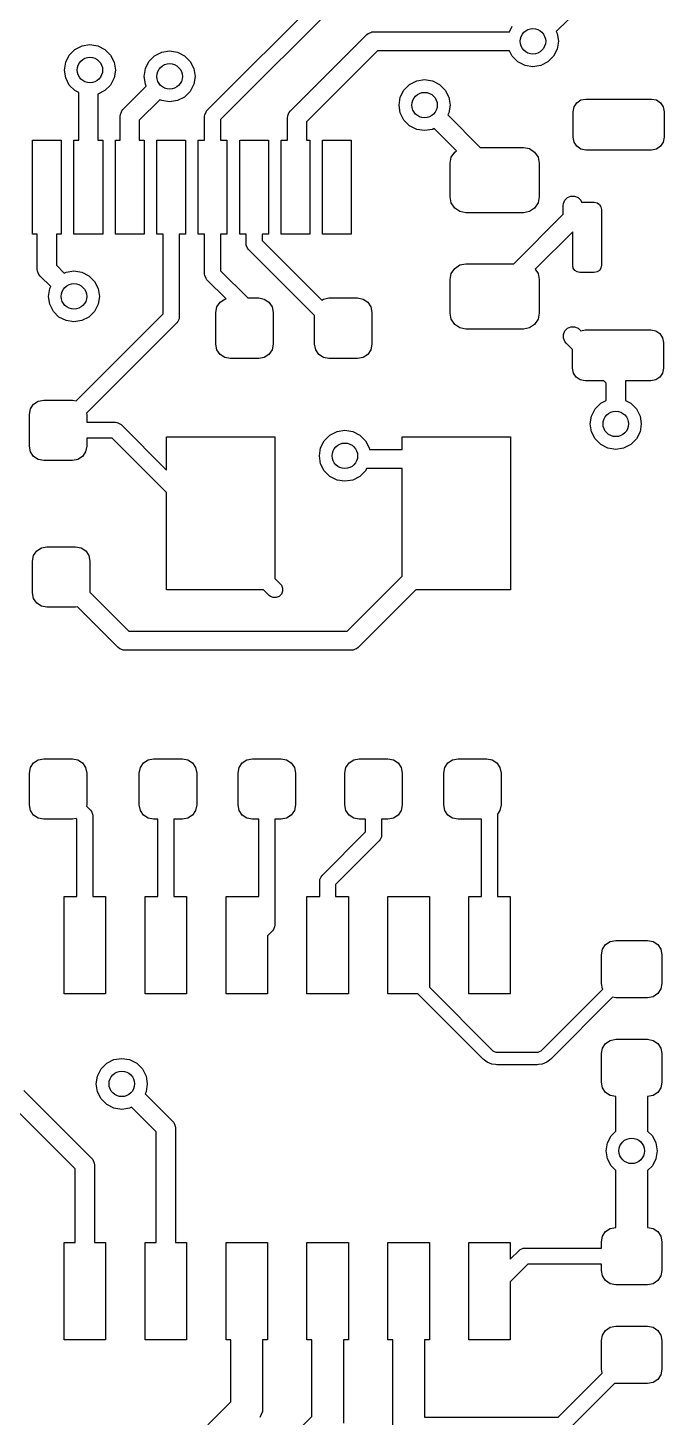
# Model space of a CAD drawing. Extents: x 4.9 to 6.2, y -5.56 to -1.26.
# Drawn here: x 5.733 to 6.126, y -4.688 to -3.83 of the extents above; entities that cross this region are included whole.
import ezdxf

# ---------------------------------------------------------------- set-up
doc = ezdxf.new("R2010")
doc.units = 0
doc.header["$MEASUREMENT"] = 0
doc.layers.add('BLACK', color=7, linetype='CONTINUOUS')

msp = doc.modelspace()

# ---------------------------------------------------------------- linework, layer by layer
at = {"layer": 'BLACK', "linetype": 'CONTINUOUS'}
for p, q in [((5.84396, -3.88136), (5.92619, -3.79913)), ((5.93458, -3.80466), (5.85236, -3.88688)), ((6.06695, -3.82526), (6.05966, -3.83255)), ((5.89543, -3.88165), (5.94267, -3.83441)), ((5.94267, -3.83441), (5.94357, -3.83367)), ((5.94357, -3.83367), (5.94507, -3.83305)), ((5.94507, -3.83305), (5.9457, -3.83279)), ((5.9457, -3.83279), (5.94685, -3.83268)), ((5.94685, -3.83268), (6.03083, -3.83268)), ((6.03083, -3.83268), (6.03254, -3.82933)), ((6.05966, -3.83255), (6.06025, -3.83372)), ((6.06025, -3.83372), (6.06102, -3.83858)), ((5.7624, -3.84356), (5.76679, -3.84132)), ((5.76679, -3.84132), (5.77165, -3.84055)), ((5.77165, -3.84055), (5.77652, -3.84132)), ((5.77652, -3.84132), (5.78091, -3.84356)), ((6.06102, -3.83858), (6.06025, -3.84345)), ((5.75591, -3.8563), (5.75668, -3.85143)), ((5.75668, -3.85143), (5.75891, -3.84704)), ((5.75891, -3.84704), (5.7624, -3.84356)), ((5.78091, -3.84356), (5.78439, -3.84704)), ((5.78439, -3.84704), (5.78663, -3.85143)), ((5.78663, -3.85143), (5.7874, -3.8563)), ((5.80589, -3.85537), (5.80813, -3.85098)), ((5.80813, -3.85098), (5.81161, -3.8475)), ((5.81161, -3.8475), (5.816, -3.84526)), ((5.816, -3.84526), (5.82087, -3.84449)), ((5.82087, -3.84449), (5.82573, -3.84526)), ((5.82573, -3.84526), (5.83012, -3.8475)), ((5.83012, -3.8475), (5.83361, -3.85098)), ((5.83361, -3.85098), (5.83584, -3.85537)), ((5.9493, -3.84449), (5.90551, -3.88827)), ((6.03083, -3.84449), (5.9493, -3.84449)), ((6.03254, -3.84784), (6.03083, -3.84449)), ((6.03602, -3.85132), (6.03254, -3.84784)), ((6.04041, -3.85356), (6.03602, -3.85132)), ((6.05453, -3.85132), (6.05014, -3.85356)), ((6.05802, -3.84784), (6.05453, -3.85132)), ((6.06025, -3.84345), (6.05802, -3.84784)), ((5.75668, -3.86117), (5.75591, -3.8563)), ((5.7874, -3.8563), (5.78663, -3.86117)), ((5.80512, -3.86024), (5.80589, -3.85537)), ((5.80589, -3.8651), (5.80512, -3.86024)), ((5.83584, -3.85537), (5.83661, -3.86024)), ((5.83661, -3.86024), (5.83584, -3.8651)), ((6.04528, -3.85433), (6.04041, -3.85356)), ((6.05014, -3.85356), (6.04528, -3.85433)), ((5.75891, -3.86556), (5.75668, -3.86117)), ((5.7624, -3.86904), (5.75891, -3.86556)), ((5.78439, -3.86556), (5.78091, -3.86904)), ((5.78663, -3.86117), (5.78439, -3.86556)), ((5.79208, -3.88067), (5.80648, -3.86627)), ((5.80648, -3.86627), (5.80589, -3.8651)), ((5.83584, -3.8651), (5.83361, -3.86949)), ((5.96337, -3.87309), (5.96561, -3.8687)), ((5.96561, -3.8687), (5.96909, -3.86521)), ((5.96909, -3.86521), (5.97348, -3.86298)), ((5.97348, -3.86298), (5.97835, -3.8622)), ((5.97835, -3.8622), (5.98321, -3.86298)), ((5.98321, -3.86298), (5.9876, -3.86521)), ((5.9876, -3.86521), (5.99109, -3.8687)), ((5.99109, -3.8687), (5.99332, -3.87309)), ((5.76476, -3.87025), (5.7624, -3.86904)), ((5.76476, -3.89963), (5.76476, -3.87025)), ((5.78091, -3.86904), (5.77657, -3.87125)), ((5.77657, -3.87125), (5.77657, -3.89963)), ((5.81483, -3.87462), (5.80217, -3.88729)), ((5.816, -3.87521), (5.81483, -3.87462)), ((5.82087, -3.87598), (5.816, -3.87521)), ((5.82573, -3.87521), (5.82087, -3.87598)), ((5.83012, -3.87298), (5.82573, -3.87521)), ((5.83361, -3.86949), (5.83012, -3.87298)), ((5.9626, -3.87795), (5.96337, -3.87309)), ((5.99332, -3.87309), (5.99409, -3.87795)), ((6.07068, -3.87907), (6.07238, -3.87652)), ((6.07238, -3.87652), (6.07494, -3.87481)), ((6.07494, -3.87481), (6.07795, -3.87421)), ((6.07795, -3.87421), (6.1185, -3.87421)), ((6.1185, -3.87421), (6.12152, -3.87481)), ((6.12152, -3.87481), (6.12407, -3.87652)), ((6.12407, -3.87652), (6.12578, -3.87907)), ((5.79035, -3.88484), (5.79047, -3.88369)), ((5.79035, -3.89963), (5.79035, -3.88484)), ((5.79047, -3.88369), (5.79113, -3.88209)), ((5.79113, -3.88209), (5.79135, -3.88156)), ((5.79135, -3.88156), (5.79208, -3.88067)), ((5.84252, -3.88484), (5.84261, -3.88388)), ((5.84252, -3.89963), (5.84252, -3.88484)), ((5.84261, -3.88388), (5.84335, -3.88211)), ((5.84335, -3.88211), (5.84396, -3.88136)), ((5.84335, -3.88211), (5.84335, -3.88211)), ((5.8937, -3.88583), (5.89381, -3.88467)), ((5.8937, -3.89963), (5.8937, -3.88583)), ((5.89381, -3.88467), (5.89458, -3.88282)), ((5.89458, -3.88282), (5.8947, -3.88255)), ((5.8947, -3.88255), (5.89543, -3.88165)), ((5.96337, -3.88282), (5.9626, -3.87795)), ((5.96561, -3.88721), (5.96337, -3.88282)), ((5.99332, -3.88282), (5.99273, -3.88398)), ((5.99273, -3.88398), (6.01278, -3.90404)), ((5.99409, -3.87795), (5.99332, -3.88282)), ((6.07008, -3.88209), (6.07068, -3.87907)), ((6.07008, -3.89783), (6.07008, -3.88209)), ((6.12578, -3.87907), (6.12638, -3.88209)), ((6.12638, -3.88209), (6.12638, -3.89783)), ((5.80217, -3.88729), (5.80217, -3.89963)), ((5.85236, -3.88688), (5.85236, -3.89963)), ((5.90551, -3.88827), (5.90551, -3.89963)), ((5.96909, -3.89069), (5.96561, -3.88721)), ((5.97348, -3.89293), (5.96909, -3.89069)), ((5.97835, -3.8937), (5.97348, -3.89293)), ((5.98321, -3.89293), (5.97835, -3.8937)), ((5.98438, -3.89234), (5.98321, -3.89293)), ((5.99817, -3.90612), (5.98438, -3.89234)), ((5.73622, -3.9577), (5.73622, -3.89963)), ((5.73622, -3.89963), (5.75394, -3.89963)), ((5.75394, -3.89963), (5.75394, -3.9577)), ((5.76181, -3.9577), (5.76181, -3.89963)), ((5.76181, -3.89963), (5.76476, -3.89963)), ((5.77657, -3.89963), (5.77953, -3.89963)), ((5.77953, -3.89963), (5.77953, -3.9577)), ((5.7874, -3.9577), (5.7874, -3.89963)), ((5.7874, -3.89963), (5.79035, -3.89963)), ((5.80217, -3.89963), (5.80512, -3.89963)), ((5.80512, -3.89963), (5.80512, -3.9577)), ((5.81299, -3.9577), (5.81299, -3.89963)), ((5.81299, -3.89963), (5.83071, -3.89963)), ((5.83071, -3.89963), (5.83071, -3.9577)), ((5.83858, -3.9577), (5.83858, -3.89963)), ((5.83858, -3.89963), (5.84252, -3.89963)), ((5.85236, -3.89963), (5.8563, -3.89963)), ((5.8563, -3.89963), (5.8563, -3.9577)), ((5.86417, -3.9577), (5.86417, -3.89963)), ((5.86417, -3.89963), (5.88189, -3.89963)), ((5.88189, -3.89963), (5.88189, -3.9577)), ((5.88976, -3.9577), (5.88976, -3.89963)), ((5.88976, -3.89963), (5.8937, -3.89963)), ((5.90551, -3.89963), (5.90748, -3.89963)), ((5.90748, -3.89963), (5.90748, -3.9577)), ((5.91535, -3.9577), (5.91535, -3.89963)), ((5.91535, -3.89963), (5.93307, -3.89963)), ((5.93307, -3.89963), (5.93307, -3.9577)), ((6.07068, -3.90085), (6.07008, -3.89783)), ((6.07238, -3.9034), (6.07068, -3.90085)), ((6.12578, -3.90085), (6.12407, -3.9034)), ((6.12638, -3.89783), (6.12578, -3.90085)), ((5.99409, -3.91388), (5.99484, -3.91011)), ((5.99484, -3.91011), (5.99698, -3.90692)), ((5.99698, -3.90692), (5.99817, -3.90612)), ((6.01278, -3.90404), (6.03937, -3.90404)), ((6.03937, -3.90404), (6.04314, -3.90478)), ((6.04314, -3.90478), (6.04633, -3.90692)), ((6.04633, -3.90692), (6.04846, -3.91011)), ((6.04846, -3.91011), (6.04921, -3.91388)), ((6.07494, -3.90511), (6.07238, -3.9034)), ((6.07795, -3.90571), (6.07494, -3.90511)), ((6.1185, -3.90571), (6.07795, -3.90571)), ((6.12152, -3.90511), (6.1185, -3.90571)), ((6.12407, -3.9034), (6.12152, -3.90511)), ((5.99409, -3.93455), (5.99409, -3.91388)), ((6.04921, -3.91388), (6.04921, -3.93455)), ((5.99484, -3.93831), (5.99409, -3.93455)), ((6.04921, -3.93455), (6.04846, -3.93831)), ((6.06409, -3.93881), (6.06497, -3.93668)), ((6.06497, -3.93668), (6.0666, -3.93505)), ((6.0666, -3.93505), (6.06873, -3.93417)), ((6.06873, -3.93417), (6.07103, -3.93417)), ((6.07103, -3.93417), (6.07316, -3.93505)), ((6.07316, -3.93505), (6.07479, -3.93668)), ((6.07479, -3.93668), (6.07534, -3.93799)), ((5.99698, -3.94151), (5.99484, -3.93831)), ((6.00017, -3.94364), (5.99698, -3.94151)), ((6.00394, -3.94439), (6.00017, -3.94364)), ((6.03937, -3.94439), (6.00394, -3.94439)), ((6.03348, -3.97589), (6.06398, -3.94539)), ((6.04314, -3.94364), (6.03937, -3.94439)), ((6.04633, -3.94151), (6.04314, -3.94364)), ((6.04846, -3.93831), (6.04633, -3.94151)), ((6.06398, -3.93996), (6.06409, -3.93881)), ((6.06398, -3.94539), (6.06398, -3.93996)), ((6.07534, -3.93799), (6.08317, -3.93799)), ((6.08317, -3.93799), (6.08486, -3.93833)), ((6.08486, -3.93833), (6.0863, -3.93929)), ((6.0863, -3.93929), (6.08726, -3.94073)), ((6.08726, -3.94073), (6.0876, -3.94242)), ((6.0876, -3.94242), (6.0876, -3.97687)), ((5.73917, -3.9577), (5.73622, -3.9577)), ((5.73917, -3.97933), (5.73917, -3.9577)), ((5.75394, -3.9577), (5.75098, -3.9577)), ((5.75098, -3.9577), (5.75098, -3.97688)), ((5.77953, -3.9577), (5.76181, -3.9577)), ((5.80512, -3.9577), (5.7874, -3.9577)), ((5.81693, -3.9577), (5.81299, -3.9577)), ((5.81693, -4.00682), (5.81693, -3.9577)), ((5.83071, -3.9577), (5.82677, -3.9577)), ((5.82677, -3.9577), (5.82677, -4.00886)), ((5.84252, -3.9577), (5.83858, -3.9577)), ((5.84252, -3.98228), (5.84252, -3.9577)), ((5.8563, -3.9577), (5.85236, -3.9577)), ((5.85236, -3.9577), (5.85236, -3.98025)), ((5.86811, -3.9577), (5.86417, -3.9577)), ((5.86811, -3.96358), (5.86811, -3.9577)), ((5.88189, -3.9577), (5.87795, -3.9577)), ((5.87795, -3.9577), (5.87795, -3.96154)), ((5.87795, -3.96154), (5.91484, -3.99843)), ((5.90748, -3.9577), (5.88976, -3.9577)), ((5.93307, -3.9577), (5.91535, -3.9577)), ((6.06988, -3.95619), (6.04672, -3.97935)), ((6.06988, -3.97687), (6.06988, -3.95619)), ((5.8682, -3.96454), (5.86811, -3.96358)), ((5.86894, -3.96632), (5.8682, -3.96454)), ((5.86955, -3.96706), (5.86894, -3.96632)), ((5.86894, -3.96632), (5.86894, -3.96632)), ((5.91043, -4.00794), (5.86955, -3.96706)), ((5.73929, -3.98048), (5.73917, -3.97933)), ((5.75098, -3.97688), (5.75578, -3.98168)), ((5.75694, -3.98109), (5.76181, -3.98031)), ((5.76181, -3.98031), (5.76668, -3.98109)), ((5.85236, -3.98025), (5.86916, -3.99705)), ((5.99484, -3.98196), (5.99698, -3.97877)), ((5.99698, -3.97877), (6.00017, -3.97664)), ((6.00017, -3.97664), (6.00394, -3.97589)), ((6.00394, -3.97589), (6.03348, -3.97589)), ((6.04672, -3.97935), (6.04846, -3.98196)), ((6.07022, -3.97857), (6.06988, -3.97687)), ((6.07118, -3.98), (6.07022, -3.97857)), ((6.07262, -3.98096), (6.07118, -3.98)), ((6.0863, -3.98), (6.08486, -3.98096)), ((6.08726, -3.97857), (6.0863, -3.98)), ((6.0876, -3.97687), (6.08726, -3.97857)), ((5.74017, -3.98261), (5.73929, -3.98048)), ((5.7409, -3.98351), (5.74017, -3.98261)), ((5.74743, -3.99003), (5.7409, -3.98351)), ((5.75578, -3.98168), (5.75694, -3.98109)), ((5.76668, -3.98109), (5.77107, -3.98332)), ((5.77107, -3.98332), (5.77455, -3.98681)), ((5.77455, -3.98681), (5.77679, -3.9912)), ((5.84261, -3.98324), (5.84252, -3.98228)), ((5.84335, -3.98502), (5.84261, -3.98324)), ((5.84396, -3.98576), (5.84335, -3.98502)), ((5.84335, -3.98502), (5.84335, -3.98502)), ((5.85575, -3.99755), (5.84396, -3.98576)), ((5.99409, -3.98573), (5.99484, -3.98196)), ((5.99409, -4.0064), (5.99409, -3.98573)), ((6.04846, -3.98196), (6.04921, -3.98573)), ((6.04921, -3.98573), (6.04921, -4.0064)), ((6.07431, -3.9813), (6.07262, -3.98096)), ((6.08317, -3.9813), (6.07431, -3.9813)), ((6.08486, -3.98096), (6.08317, -3.9813)), ((5.74606, -3.99606), (5.74683, -3.9912)), ((5.74683, -4.00093), (5.74606, -3.99606)), ((5.74683, -3.9912), (5.74743, -3.99003)), ((5.77679, -3.9912), (5.77756, -3.99606)), ((5.77756, -3.99606), (5.77679, -4.00093)), ((5.86916, -3.99705), (5.87598, -3.99705)), ((5.87598, -3.99705), (5.87937, -3.99772)), ((5.9159, -3.99772), (5.91929, -3.99705)), ((5.91929, -3.99705), (5.93701, -3.99705)), ((5.93701, -3.99705), (5.9404, -3.99772)), ((5.74907, -4.00532), (5.74683, -4.00093)), ((5.75255, -4.0088), (5.74907, -4.00532)), ((5.77455, -4.00532), (5.77107, -4.0088)), ((5.77679, -4.00093), (5.77455, -4.00532)), ((5.84941, -4.00591), (5.85008, -4.00252)), ((5.84941, -4.02559), (5.84941, -4.00591)), ((5.85008, -4.00252), (5.852, -3.99964)), ((5.852, -3.99964), (5.85488, -3.99772)), ((5.85488, -3.99772), (5.85575, -3.99755)), ((5.87937, -3.99772), (5.88225, -3.99964)), ((5.88225, -3.99964), (5.88417, -4.00252)), ((5.88417, -4.00252), (5.88484, -4.00591)), ((5.88484, -4.00591), (5.88484, -4.02559)), ((5.91484, -3.99843), (5.9159, -3.99772)), ((5.9404, -3.99772), (5.94327, -3.99964)), ((5.94327, -3.99964), (5.94519, -4.00252)), ((5.94519, -4.00252), (5.94587, -4.00591)), ((5.94587, -4.00591), (5.94587, -4.02559)), ((5.75694, -4.01104), (5.75255, -4.0088)), ((5.76181, -4.01181), (5.75694, -4.01104)), ((5.76668, -4.01104), (5.76181, -4.01181)), ((5.76323, -4.06052), (5.81693, -4.00682)), ((5.77107, -4.0088), (5.76668, -4.01104)), ((5.82533, -4.01234), (5.76953, -4.06813)), ((5.82594, -4.01159), (5.82533, -4.01234)), ((5.82668, -4.00982), (5.82594, -4.01159)), ((5.82594, -4.01159), (5.82594, -4.01159)), ((5.82677, -4.00886), (5.82668, -4.00982)), ((5.91043, -4.02559), (5.91043, -4.00794)), ((5.99484, -4.01016), (5.99409, -4.0064)), ((5.99698, -4.01336), (5.99484, -4.01016)), ((6.00017, -4.01549), (5.99698, -4.01336)), ((6.04633, -4.01336), (6.04314, -4.01549)), ((6.04846, -4.01016), (6.04633, -4.01336)), ((6.04921, -4.0064), (6.04846, -4.01016)), ((6.00394, -4.01624), (6.00017, -4.01549)), ((6.03937, -4.01624), (6.00394, -4.01624)), ((6.04314, -4.01549), (6.03937, -4.01624)), ((6.06409, -4.01952), (6.06497, -4.01739)), ((6.06409, -4.02182), (6.06409, -4.01952)), ((6.06497, -4.02395), (6.06409, -4.02182)), ((6.06497, -4.01739), (6.0666, -4.01576)), ((6.0666, -4.01576), (6.06873, -4.01488)), ((6.06873, -4.01488), (6.07103, -4.01488)), ((6.07103, -4.01488), (6.07316, -4.01576)), ((6.07316, -4.01576), (6.07406, -4.01649)), ((6.07406, -4.01649), (6.07484, -4.01727)), ((6.07484, -4.01727), (6.07756, -4.01673)), ((6.07756, -4.01673), (6.11811, -4.01673)), ((6.11811, -4.01673), (6.12112, -4.01733)), ((6.12112, -4.01733), (6.12368, -4.01904)), ((6.12368, -4.01904), (6.12538, -4.02159)), ((6.12538, -4.02159), (6.12598, -4.02461)), ((5.85008, -4.02898), (5.84941, -4.02559)), ((5.852, -4.03185), (5.85008, -4.02898)), ((5.88417, -4.02898), (5.88225, -4.03185)), ((5.88484, -4.02559), (5.88417, -4.02898)), ((5.91111, -4.02898), (5.91043, -4.02559)), ((5.91303, -4.03185), (5.91111, -4.02898)), ((5.94519, -4.02898), (5.94327, -4.03185)), ((5.94587, -4.02559), (5.94519, -4.02898)), ((6.06571, -4.02485), (6.06497, -4.02395)), ((6.06969, -4.02882), (6.06571, -4.02485)), ((6.06969, -4.04035), (6.06969, -4.02882)), ((6.12598, -4.02461), (6.12598, -4.04035)), ((5.85488, -4.03377), (5.852, -4.03185)), ((5.85827, -4.03445), (5.85488, -4.03377)), ((5.87598, -4.03445), (5.85827, -4.03445)), ((5.87937, -4.03377), (5.87598, -4.03445)), ((5.88225, -4.03185), (5.87937, -4.03377)), ((5.9159, -4.03377), (5.91303, -4.03185)), ((5.91929, -4.03445), (5.9159, -4.03377)), ((5.93701, -4.03445), (5.91929, -4.03445)), ((5.9404, -4.03377), (5.93701, -4.03445)), ((5.94327, -4.03185), (5.9404, -4.03377)), ((6.07028, -4.04337), (6.06969, -4.04035)), ((6.12598, -4.04035), (6.12538, -4.04337)), ((6.07199, -4.04592), (6.07028, -4.04337)), ((6.07455, -4.04763), (6.07199, -4.04592)), ((6.07756, -4.04823), (6.07455, -4.04763)), ((6.08909, -4.04823), (6.07756, -4.04823)), ((6.09055, -4.04969), (6.08909, -4.04823)), ((6.11811, -4.04823), (6.10236, -4.04823)), ((6.10236, -4.04823), (6.10236, -4.06036)), ((6.12112, -4.04763), (6.11811, -4.04823)), ((6.12368, -4.04592), (6.12112, -4.04763)), ((6.12538, -4.04337), (6.12368, -4.04592)), ((6.09055, -4.06036), (6.09055, -4.04969)), ((5.73425, -4.0689), (5.73493, -4.06551)), ((5.73493, -4.06551), (5.73685, -4.06263)), ((5.73685, -4.06263), (5.73972, -4.06071)), ((5.73972, -4.06071), (5.74311, -4.06004)), ((5.74311, -4.06004), (5.76083, -4.06004)), ((5.76083, -4.06004), (5.76323, -4.06052)), ((6.08148, -4.06994), (6.08372, -4.06555)), ((6.08372, -4.06555), (6.0872, -4.06206)), ((6.0872, -4.06206), (6.09055, -4.06036)), ((6.10236, -4.06036), (6.10571, -4.06206)), ((6.10571, -4.06206), (6.1092, -4.06555)), ((6.1092, -4.06555), (6.11143, -4.06994)), ((5.73425, -4.08858), (5.73425, -4.0689)), ((5.76953, -4.06813), (5.76969, -4.0689)), ((5.76969, -4.0689), (5.76969, -4.07382)), ((5.76969, -4.07382), (5.7874, -4.07382)), ((5.7874, -4.07382), (5.78836, -4.07391)), ((5.78836, -4.07391), (5.78836, -4.07391)), ((5.78836, -4.07391), (5.78888, -4.07413)), ((5.78888, -4.07413), (5.79014, -4.07465)), ((5.79014, -4.07465), (5.79014, -4.07465)), ((5.79014, -4.07465), (5.79088, -4.07526)), ((6.08071, -4.0748), (6.08148, -4.06994)), ((6.11143, -4.06994), (6.1122, -4.0748)), ((5.79088, -4.07526), (5.8189, -4.10328)), ((5.8189, -4.10328), (5.8189, -4.08268)), ((5.8189, -4.08268), (5.88583, -4.08268)), ((5.88583, -4.08268), (5.88583, -4.17021)), ((5.91639, -4.08523), (5.91988, -4.08175)), ((5.91988, -4.08175), (5.92427, -4.07951)), ((5.92427, -4.07951), (5.92913, -4.07874)), ((5.92913, -4.07874), (5.934, -4.07951)), ((5.934, -4.07951), (5.93839, -4.08175)), ((5.93839, -4.08175), (5.94187, -4.08523)), ((5.96457, -4.09055), (5.96457, -4.08268)), ((5.96457, -4.08268), (6.0315, -4.08268)), ((6.0315, -4.08268), (6.0315, -4.17717)), ((6.08148, -4.07967), (6.08071, -4.0748)), ((6.08372, -4.08406), (6.08148, -4.07967)), ((6.11143, -4.07967), (6.1092, -4.08406)), ((6.1122, -4.0748), (6.11143, -4.07967)), ((5.73493, -4.09197), (5.73425, -4.08858)), ((5.76969, -4.08858), (5.76901, -4.09197)), ((5.78536, -4.08366), (5.76969, -4.08366)), ((5.76969, -4.08366), (5.76969, -4.08858)), ((5.8189, -4.1172), (5.78536, -4.08366)), ((5.91339, -4.09449), (5.91416, -4.08962)), ((5.91416, -4.08962), (5.91639, -4.08523)), ((5.94187, -4.08523), (5.94411, -4.08962)), ((5.94411, -4.08962), (5.94426, -4.09055)), ((5.94426, -4.09055), (5.96457, -4.09055)), ((6.0872, -4.08754), (6.08372, -4.08406)), ((6.09159, -4.08978), (6.0872, -4.08754)), ((6.09646, -4.09055), (6.09159, -4.08978)), ((6.10132, -4.08978), (6.09646, -4.09055)), ((6.10571, -4.08754), (6.10132, -4.08978)), ((6.1092, -4.08406), (6.10571, -4.08754)), ((5.73685, -4.09485), (5.73493, -4.09197)), ((5.73972, -4.09677), (5.73685, -4.09485)), ((5.74311, -4.09744), (5.73972, -4.09677)), ((5.76083, -4.09744), (5.74311, -4.09744)), ((5.76422, -4.09677), (5.76083, -4.09744)), ((5.76709, -4.09485), (5.76422, -4.09677)), ((5.76901, -4.09197), (5.76709, -4.09485)), ((5.91416, -4.09935), (5.91339, -4.09449)), ((5.91639, -4.10374), (5.91416, -4.09935)), ((5.91988, -4.10723), (5.91639, -4.10374)), ((5.92427, -4.10947), (5.91988, -4.10723)), ((5.93839, -4.10723), (5.934, -4.10947)), ((5.94187, -4.10374), (5.93839, -4.10723)), ((5.94258, -4.10236), (5.94187, -4.10374)), ((5.96457, -4.10236), (5.94258, -4.10236)), ((5.96457, -4.16881), (5.96457, -4.10236)), ((5.8189, -4.17717), (5.8189, -4.1172)), ((5.92913, -4.11024), (5.92427, -4.10947)), ((5.934, -4.10947), (5.92913, -4.11024)), ((5.73881, -4.15319), (5.74169, -4.15126)), ((5.74169, -4.15126), (5.74508, -4.15059)), ((5.74508, -4.15059), (5.7628, -4.15059)), ((5.7628, -4.15059), (5.76619, -4.15126)), ((5.76619, -4.15126), (5.76906, -4.15319)), ((5.73622, -4.15945), (5.73689, -4.15606)), ((5.73622, -4.17913), (5.73622, -4.15945)), ((5.73689, -4.15606), (5.73881, -4.15319)), ((5.76906, -4.15319), (5.77098, -4.15606)), ((5.77098, -4.15606), (5.77165, -4.15945)), ((5.77165, -4.15945), (5.77165, -4.17866)), ((5.96039, -4.17299), (5.96457, -4.16881)), ((5.87887, -4.17717), (5.8189, -4.17717)), ((5.88235, -4.18065), (5.87887, -4.17717)), ((5.88583, -4.17021), (5.88931, -4.17369)), ((5.88931, -4.17369), (5.88992, -4.17443)), ((5.88992, -4.17443), (5.89065, -4.17621)), ((5.89065, -4.17621), (5.89065, -4.17813)), ((5.93062, -4.20276), (5.96039, -4.17299)), ((5.97292, -4.17717), (5.96874, -4.18134)), ((6.0315, -4.17717), (5.97292, -4.17717)), ((5.73689, -4.18252), (5.73622, -4.17913)), ((5.73881, -4.1854), (5.73689, -4.18252)), ((5.74169, -4.18732), (5.73881, -4.1854)), ((5.77165, -4.17866), (5.79575, -4.20276)), ((5.88309, -4.18126), (5.88235, -4.18065)), ((5.88487, -4.18199), (5.88309, -4.18126)), ((5.88679, -4.18199), (5.88487, -4.18199)), ((5.88856, -4.18126), (5.88679, -4.18199)), ((5.88992, -4.1799), (5.88856, -4.18126)), ((5.89065, -4.17813), (5.88992, -4.1799)), ((5.96874, -4.18134), (5.93725, -4.21284)), ((5.74508, -4.18799), (5.74169, -4.18732)), ((5.7628, -4.18799), (5.74508, -4.18799)), ((5.76404, -4.18774), (5.7628, -4.18799)), ((5.78913, -4.21284), (5.76404, -4.18774)), ((5.79575, -4.20276), (5.93062, -4.20276)), ((5.79003, -4.21357), (5.78913, -4.21284)), ((5.7908, -4.21389), (5.79003, -4.21357)), ((5.79215, -4.21445), (5.7908, -4.21389)), ((5.79331, -4.21457), (5.79215, -4.21445)), ((5.93307, -4.21457), (5.79331, -4.21457)), ((5.93422, -4.21445), (5.93307, -4.21457)), ((5.93558, -4.21389), (5.93422, -4.21445)), ((5.93635, -4.21357), (5.93558, -4.21389)), ((5.93725, -4.21284), (5.93635, -4.21357)), ((5.73425, -4.29035), (5.73493, -4.28696)), ((5.73493, -4.28696), (5.73685, -4.28409)), ((5.73685, -4.28409), (5.73972, -4.28217)), ((5.73972, -4.28217), (5.74311, -4.2815)), ((5.74311, -4.2815), (5.76083, -4.2815)), ((5.76083, -4.2815), (5.76422, -4.28217)), ((5.76422, -4.28217), (5.76709, -4.28409)), ((5.76709, -4.28409), (5.76901, -4.28696)), ((5.76901, -4.28696), (5.76969, -4.29035)), ((5.80217, -4.29035), (5.80284, -4.28696)), ((5.80284, -4.28696), (5.80476, -4.28409)), ((5.80476, -4.28409), (5.80763, -4.28217)), ((5.80763, -4.28217), (5.81102, -4.2815)), ((5.81102, -4.2815), (5.82874, -4.2815)), ((5.82874, -4.2815), (5.83213, -4.28217)), ((5.83213, -4.28217), (5.835, -4.28409)), ((5.835, -4.28409), (5.83692, -4.28696)), ((5.83692, -4.28696), (5.8376, -4.29035)), ((5.86319, -4.29035), (5.86386, -4.28696)), ((5.86386, -4.28696), (5.86578, -4.28409)), ((5.86578, -4.28409), (5.86866, -4.28217)), ((5.86866, -4.28217), (5.87205, -4.2815)), ((5.87205, -4.2815), (5.88976, -4.2815)), ((5.88976, -4.2815), (5.89315, -4.28217)), ((5.89315, -4.28217), (5.89603, -4.28409)), ((5.89603, -4.28409), (5.89795, -4.28696)), ((5.89795, -4.28696), (5.89862, -4.29035)), ((5.92913, -4.29035), (5.92981, -4.28696)), ((5.92981, -4.28696), (5.93173, -4.28409)), ((5.93173, -4.28409), (5.9346, -4.28217)), ((5.9346, -4.28217), (5.93799, -4.2815)), ((5.93799, -4.2815), (5.95571, -4.2815)), ((5.95571, -4.2815), (5.9591, -4.28217)), ((5.9591, -4.28217), (5.96197, -4.28409)), ((5.96197, -4.28409), (5.96389, -4.28696)), ((5.96389, -4.28696), (5.96457, -4.29035)), ((5.99016, -4.29035), (5.99083, -4.28696)), ((5.99083, -4.28696), (5.99275, -4.28409)), ((5.99275, -4.28409), (5.99563, -4.28217)), ((5.99563, -4.28217), (5.99902, -4.2815)), ((5.99902, -4.2815), (6.01673, -4.2815)), ((6.01673, -4.2815), (6.02012, -4.28217)), ((6.02012, -4.28217), (6.023, -4.28409)), ((6.023, -4.28409), (6.02492, -4.28696)), ((6.02492, -4.28696), (6.02559, -4.29035)), ((5.73425, -4.31004), (5.73425, -4.29035)), ((5.76969, -4.29035), (5.76969, -4.31004)), ((5.80217, -4.31004), (5.80217, -4.29035)), ((5.8376, -4.29035), (5.8376, -4.31004)), ((5.86319, -4.31004), (5.86319, -4.29035)), ((5.89862, -4.29035), (5.89862, -4.31004)), ((5.92913, -4.31004), (5.92913, -4.29035)), ((5.96457, -4.29035), (5.96457, -4.31004)), ((5.99016, -4.31004), (5.99016, -4.29035)), ((6.02559, -4.29035), (6.02559, -4.31004)), ((5.73493, -4.31343), (5.73425, -4.31004)), ((5.73685, -4.3163), (5.73493, -4.31343)), ((5.76969, -4.31004), (5.76953, -4.3108)), ((5.76953, -4.3108), (5.77198, -4.31325)), ((5.77198, -4.31325), (5.7726, -4.314)), ((5.7726, -4.314), (5.77333, -4.31577)), ((5.80284, -4.31343), (5.80217, -4.31004)), ((5.80476, -4.3163), (5.80284, -4.31343)), ((5.83692, -4.31343), (5.835, -4.3163)), ((5.8376, -4.31004), (5.83692, -4.31343)), ((5.86386, -4.31343), (5.86319, -4.31004)), ((5.86578, -4.3163), (5.86386, -4.31343)), ((5.89795, -4.31343), (5.89603, -4.3163)), ((5.89862, -4.31004), (5.89795, -4.31343)), ((5.92981, -4.31343), (5.92913, -4.31004)), ((5.93173, -4.3163), (5.92981, -4.31343)), ((5.96389, -4.31343), (5.96197, -4.3163)), ((5.96457, -4.31004), (5.96389, -4.31343)), ((5.99083, -4.31343), (5.99016, -4.31004)), ((5.99275, -4.3163), (5.99083, -4.31343)), ((6.02492, -4.31343), (6.02343, -4.31566)), ((6.02559, -4.31004), (6.02492, -4.31343)), ((5.73972, -4.31822), (5.73685, -4.3163)), ((5.74311, -4.3189), (5.73972, -4.31822)), ((5.76083, -4.3189), (5.74311, -4.3189)), ((5.76323, -4.31842), (5.76083, -4.3189)), ((5.76358, -4.31877), (5.76323, -4.31842)), ((5.76358, -4.36667), (5.76358, -4.31877)), ((5.77333, -4.31577), (5.77343, -4.31673)), ((5.77343, -4.31673), (5.77343, -4.36667)), ((5.80763, -4.31822), (5.80476, -4.3163)), ((5.81102, -4.3189), (5.80763, -4.31822)), ((5.81358, -4.3189), (5.81102, -4.3189)), ((5.81358, -4.36667), (5.81358, -4.3189)), ((5.82874, -4.3189), (5.82343, -4.3189)), ((5.82343, -4.3189), (5.82343, -4.36667)), ((5.83213, -4.31822), (5.82874, -4.3189)), ((5.835, -4.3163), (5.83213, -4.31822)), ((5.86866, -4.31822), (5.86578, -4.3163)), ((5.87205, -4.3189), (5.86866, -4.31822)), ((5.87598, -4.3189), (5.87205, -4.3189)), ((5.87598, -4.36667), (5.87598, -4.3189)), ((5.88976, -4.3189), (5.88583, -4.3189)), ((5.88583, -4.3189), (5.88583, -4.38429)), ((5.89315, -4.31822), (5.88976, -4.3189)), ((5.89603, -4.3163), (5.89315, -4.31822)), ((5.9346, -4.31822), (5.93173, -4.3163)), ((5.93799, -4.3189), (5.9346, -4.31822)), ((5.94193, -4.3189), (5.93799, -4.3189)), ((5.94193, -4.3267), (5.94193, -4.3189)), ((5.95571, -4.3189), (5.95177, -4.3189)), ((5.95177, -4.3189), (5.95177, -4.32874)), ((5.9591, -4.31822), (5.95571, -4.3189)), ((5.96197, -4.3163), (5.9591, -4.31822)), ((5.99563, -4.31822), (5.99275, -4.3163)), ((5.99902, -4.3189), (5.99563, -4.31822)), ((6.01358, -4.3189), (5.99902, -4.3189)), ((6.01358, -4.36667), (6.01358, -4.3189)), ((6.02343, -4.31566), (6.02343, -4.36667)), ((5.91502, -4.35361), (5.94193, -4.3267)), ((5.95094, -4.33147), (5.95033, -4.33222)), ((5.95168, -4.3297), (5.95094, -4.33147)), ((5.95177, -4.32874), (5.95168, -4.3297)), ((5.95168, -4.3297), (5.95168, -4.3297)), ((5.95033, -4.33222), (5.92343, -4.35913)), ((5.91358, -4.35709), (5.91368, -4.35613)), ((5.91358, -4.36667), (5.91358, -4.35709)), ((5.91368, -4.35613), (5.91441, -4.35435)), ((5.91441, -4.35435), (5.91502, -4.35361)), ((5.91441, -4.35435), (5.91441, -4.35435)), ((5.92343, -4.35913), (5.92343, -4.36667)), ((5.75571, -4.42671), (5.75571, -4.36667)), ((5.75571, -4.36667), (5.76358, -4.36667)), ((5.77343, -4.36667), (5.7813, -4.36667)), ((5.7813, -4.36667), (5.7813, -4.42671)), ((5.80571, -4.42671), (5.80571, -4.36667)), ((5.80571, -4.36667), (5.81358, -4.36667)), ((5.82343, -4.36667), (5.8313, -4.36667)), ((5.8313, -4.36667), (5.8313, -4.42671)), ((5.85571, -4.42671), (5.85571, -4.36667)), ((5.85571, -4.36667), (5.87598, -4.36667)), ((5.90571, -4.42671), (5.90571, -4.36667)), ((5.90571, -4.36667), (5.91358, -4.36667)), ((5.92343, -4.36667), (5.9313, -4.36667)), ((5.9313, -4.36667), (5.9313, -4.42671)), ((5.95571, -4.42671), (5.95571, -4.36667)), ((5.95571, -4.36667), (5.9813, -4.36667)), ((5.9813, -4.36667), (5.9813, -4.42258)), ((6.00571, -4.42671), (6.00571, -4.36667)), ((6.00571, -4.36667), (6.01358, -4.36667)), ((6.02343, -4.36667), (6.0313, -4.36667)), ((6.0313, -4.36667), (6.0313, -4.42671)), ((5.88439, -4.38777), (5.8813, -4.39086)), ((5.8813, -4.39086), (5.8813, -4.42671)), ((5.885, -4.38703), (5.88439, -4.38777)), ((5.88573, -4.38525), (5.885, -4.38703)), ((5.885, -4.38703), (5.885, -4.38703)), ((5.88583, -4.38429), (5.88573, -4.38525)), ((6.0876, -4.40256), (6.08827, -4.39917)), ((6.08827, -4.39917), (6.09019, -4.3963)), ((6.09019, -4.3963), (6.09307, -4.39438)), ((6.09307, -4.39438), (6.09646, -4.3937)), ((6.09646, -4.3937), (6.11614, -4.3937)), ((6.11614, -4.3937), (6.11953, -4.39438)), ((6.11953, -4.39438), (6.12241, -4.3963)), ((6.12241, -4.3963), (6.12433, -4.39917)), ((6.12433, -4.39917), (6.125, -4.40256)), ((6.0876, -4.42028), (6.0876, -4.40256)), ((6.125, -4.40256), (6.125, -4.42028)), ((5.9813, -4.42258), (6.02016, -4.46145)), ((6.0507, -4.46144), (6.08836, -4.42379)), ((6.08827, -4.42367), (6.0876, -4.42028)), ((6.08836, -4.42379), (6.08827, -4.42367)), ((6.12433, -4.42367), (6.12241, -4.42654)), ((6.125, -4.42028), (6.12433, -4.42367)), ((5.7813, -4.42671), (5.75571, -4.42671)), ((5.8313, -4.42671), (5.80571, -4.42671)), ((5.8813, -4.42671), (5.85571, -4.42671)), ((5.9313, -4.42671), (5.90571, -4.42671)), ((5.97429, -4.42671), (5.95571, -4.42671)), ((6.01459, -4.46701), (5.97429, -4.42671)), ((6.0313, -4.42671), (6.00571, -4.42671)), ((6.09453, -4.42875), (6.05627, -4.46701)), ((6.09646, -4.42913), (6.09453, -4.42875)), ((6.11614, -4.42913), (6.09646, -4.42913)), ((6.11953, -4.42846), (6.11614, -4.42913)), ((6.12241, -4.42654), (6.11953, -4.42846)), ((6.0876, -4.46358), (6.08827, -4.46019)), ((6.08827, -4.46019), (6.09019, -4.45732)), ((6.09019, -4.45732), (6.09307, -4.4554)), ((6.09307, -4.4554), (6.09646, -4.45472)), ((6.09646, -4.45472), (6.11614, -4.45472)), ((6.11614, -4.45472), (6.11953, -4.4554)), ((6.11953, -4.4554), (6.12241, -4.45732)), ((6.12241, -4.45732), (6.12433, -4.46019)), ((6.12433, -4.46019), (6.125, -4.46358)), ((5.78208, -4.46954), (5.78647, -4.46731)), ((5.78647, -4.46731), (5.79134, -4.46654)), ((5.79134, -4.46654), (5.7962, -4.46731)), ((5.7962, -4.46731), (5.8006, -4.46954)), ((6.01463, -4.46704), (6.01459, -4.46701)), ((6.01459, -4.46701), (6.0146, -4.46701)), ((6.0146, -4.46701), (6.01459, -4.46701)), ((6.0146, -4.46701), (6.0146, -4.46701)), ((6.01519, -4.4675), (6.01463, -4.46704)), ((6.01528, -4.46754), (6.01519, -4.4675)), ((6.01704, -4.46889), (6.01528, -4.46754)), ((6.01989, -4.47007), (6.01704, -4.46889)), ((6.02016, -4.46145), (6.02017, -4.46145)), ((6.02017, -4.46145), (6.02053, -4.46181)), ((6.02053, -4.46181), (6.02143, -4.46233)), ((6.02143, -4.46233), (6.02243, -4.4626)), ((6.02243, -4.4626), (6.02295, -4.4626)), ((6.02295, -4.4626), (6.02295, -4.4626)), ((6.02295, -4.4626), (6.02295, -4.4626)), ((6.02295, -4.4626), (6.02295, -4.4626)), ((6.02295, -4.4626), (6.04792, -4.4626)), ((6.04792, -4.4626), (6.04792, -4.4626)), ((6.04792, -4.4626), (6.04792, -4.4626)), ((6.04792, -4.4626), (6.04792, -4.4626)), ((6.04792, -4.4626), (6.04844, -4.4626)), ((6.04844, -4.4626), (6.04944, -4.46233)), ((6.04944, -4.46233), (6.05034, -4.46181)), ((6.05034, -4.46181), (6.0507, -4.46144)), ((6.05382, -4.46889), (6.05098, -4.47007)), ((6.05558, -4.46754), (6.05382, -4.46889)), ((6.05567, -4.4675), (6.05558, -4.46754)), ((6.05627, -4.46701), (6.05567, -4.4675)), ((6.05627, -4.46701), (6.05627, -4.46701)), ((6.05627, -4.46701), (6.05627, -4.46701)), ((6.05627, -4.46701), (6.05627, -4.46701)), ((6.0876, -4.4813), (6.0876, -4.46358)), ((6.125, -4.46358), (6.125, -4.4813)), ((5.77559, -4.48228), (5.77636, -4.47742)), ((5.77636, -4.47742), (5.7786, -4.47303)), ((5.7786, -4.47303), (5.78208, -4.46954)), ((5.8006, -4.46954), (5.80408, -4.47303)), ((5.80408, -4.47303), (5.80632, -4.47742)), ((5.80632, -4.47742), (5.80709, -4.48228)), ((6.02209, -4.47036), (6.01989, -4.47007)), ((6.02218, -4.4704), (6.02209, -4.47036)), ((6.02295, -4.47047), (6.02218, -4.4704)), ((6.04792, -4.47047), (6.02295, -4.47047)), ((6.02295, -4.47047), (6.02295, -4.47047)), ((6.04869, -4.4704), (6.04792, -4.47047)), ((6.04792, -4.47047), (6.04792, -4.47047)), ((6.04878, -4.47036), (6.04869, -4.4704)), ((6.05098, -4.47007), (6.04878, -4.47036)), ((5.73092, -4.48635), (5.77268, -4.52811)), ((5.77636, -4.48715), (5.77559, -4.48228)), ((5.80709, -4.48228), (5.80632, -4.48715)), ((6.08827, -4.48469), (6.0876, -4.4813)), ((6.09019, -4.48756), (6.08827, -4.48469)), ((6.12433, -4.48469), (6.12241, -4.48756)), ((6.125, -4.4813), (6.12433, -4.48469)), ((5.7626, -4.53473), (5.72257, -4.4947)), ((5.7786, -4.49154), (5.77636, -4.48715)), ((5.78208, -4.49502), (5.7786, -4.49154)), ((5.78647, -4.49726), (5.78208, -4.49502)), ((5.80632, -4.48715), (5.80572, -4.48832)), ((5.80572, -4.48832), (5.82268, -4.50527)), ((6.09307, -4.48948), (6.09019, -4.48756)), ((6.09646, -4.49016), (6.09307, -4.48948)), ((6.09646, -4.51147), (6.09646, -4.49016)), ((6.11953, -4.48948), (6.11614, -4.49016)), ((6.11614, -4.49016), (6.11614, -4.51147)), ((6.12241, -4.48756), (6.11953, -4.48948)), ((5.79134, -4.49803), (5.78647, -4.49726)), ((5.7962, -4.49726), (5.79134, -4.49803)), ((5.79737, -4.49667), (5.7962, -4.49726)), ((5.8126, -4.51189), (5.79737, -4.49667)), ((5.8126, -4.58022), (5.8126, -4.51189)), ((5.82268, -4.50527), (5.82341, -4.50617)), ((5.82341, -4.50617), (5.82404, -4.50767)), ((5.82404, -4.50767), (5.8243, -4.5083)), ((5.8243, -4.5083), (5.82441, -4.50945)), ((5.82441, -4.50945), (5.82441, -4.58022)), ((6.09356, -4.51437), (6.09646, -4.51147)), ((6.11614, -4.51147), (6.11904, -4.51437)), ((6.09055, -4.52362), (6.09132, -4.51876)), ((6.09132, -4.51876), (6.09356, -4.51437)), ((6.11904, -4.51437), (6.12128, -4.51876)), ((6.12128, -4.51876), (6.12205, -4.52362)), ((5.77268, -4.52811), (5.77341, -4.529)), ((5.77341, -4.529), (5.77363, -4.52953)), ((6.09132, -4.52849), (6.09055, -4.52362)), ((6.09356, -4.53288), (6.09132, -4.52849)), ((6.12128, -4.52849), (6.11904, -4.53288)), ((6.12205, -4.52362), (6.12128, -4.52849)), ((5.7626, -4.58022), (5.7626, -4.53473)), ((5.77363, -4.52953), (5.7743, -4.53113)), ((5.7743, -4.53113), (5.77441, -4.53228)), ((5.77441, -4.53228), (5.77441, -4.58022)), ((6.09646, -4.53578), (6.09356, -4.53288)), ((6.09646, -4.57087), (6.09646, -4.53578)), ((6.11904, -4.53288), (6.11614, -4.53578)), ((6.11614, -4.53578), (6.11614, -4.57087)), ((6.09019, -4.57346), (6.09307, -4.57154)), ((6.09307, -4.57154), (6.09646, -4.57087)), ((6.11614, -4.57087), (6.11953, -4.57154)), ((6.11953, -4.57154), (6.12241, -4.57346)), ((5.75571, -4.64026), (5.75571, -4.58022)), ((5.75571, -4.58022), (5.7626, -4.58022)), ((5.77441, -4.58022), (5.7813, -4.58022)), ((5.7813, -4.58022), (5.7813, -4.64026)), ((5.80571, -4.64026), (5.80571, -4.58022)), ((5.80571, -4.58022), (5.8126, -4.58022)), ((5.82441, -4.58022), (5.8313, -4.58022)), ((5.8313, -4.58022), (5.8313, -4.64026)), ((5.85571, -4.64026), (5.85571, -4.58022)), ((5.85571, -4.58022), (5.8813, -4.58022)), ((5.8813, -4.58022), (5.8813, -4.64026)), ((5.90571, -4.64026), (5.90571, -4.58022)), ((5.90571, -4.58022), (5.9313, -4.58022)), ((5.9313, -4.58022), (5.9313, -4.64026)), ((5.95571, -4.64026), (5.95571, -4.58022)), ((5.95571, -4.58022), (5.9813, -4.58022)), ((5.9813, -4.58022), (5.9813, -4.64026)), ((6.00571, -4.64026), (6.00571, -4.58022)), ((6.00571, -4.58022), (6.0313, -4.58022)), ((6.0313, -4.58022), (6.0313, -4.59048)), ((6.0876, -4.57972), (6.08827, -4.57633)), ((6.0876, -4.58366), (6.0876, -4.57972)), ((6.08827, -4.57633), (6.09019, -4.57346)), ((6.12241, -4.57346), (6.12433, -4.57633)), ((6.12433, -4.57633), (6.125, -4.57972)), ((6.125, -4.57972), (6.125, -4.59744)), ((6.0313, -4.59048), (6.03668, -4.5851)), ((6.03668, -4.5851), (6.03742, -4.58449)), ((6.03742, -4.58449), (6.03846, -4.58406)), ((6.03742, -4.58449), (6.03742, -4.58449)), ((6.03846, -4.58406), (6.0392, -4.58376)), ((6.0392, -4.58376), (6.04016, -4.58366)), ((6.0392, -4.58376), (6.0392, -4.58376)), ((6.04016, -4.58366), (6.0876, -4.58366)), ((6.0422, -4.5935), (6.0313, -4.6044)), ((6.0876, -4.5935), (6.0422, -4.5935)), ((6.0876, -4.59744), (6.0876, -4.5935)), ((6.08827, -4.60083), (6.0876, -4.59744)), ((6.125, -4.59744), (6.12433, -4.60083)), ((6.0313, -4.6044), (6.0313, -4.64026)), ((6.09019, -4.6037), (6.08827, -4.60083)), ((6.09307, -4.60562), (6.09019, -4.6037)), ((6.09646, -4.6063), (6.09307, -4.60562)), ((6.11614, -4.6063), (6.09646, -4.6063)), ((6.11953, -4.60562), (6.11614, -4.6063)), ((6.12241, -4.6037), (6.11953, -4.60562)), ((6.12433, -4.60083), (6.12241, -4.6037)), ((6.09307, -4.63256), (6.09646, -4.63189)), ((6.09646, -4.63189), (6.11614, -4.63189)), ((6.11614, -4.63189), (6.11953, -4.63256)), ((5.7813, -4.64026), (5.75571, -4.64026)), ((5.8313, -4.64026), (5.80571, -4.64026)), ((5.85866, -4.64026), (5.85571, -4.64026)), ((5.85866, -4.6786), (5.85866, -4.64026)), ((5.8813, -4.64026), (5.87835, -4.64026)), ((5.87835, -4.64026), (5.87835, -4.68268)), ((5.90866, -4.64026), (5.90571, -4.64026)), ((5.90866, -4.68766), (5.90866, -4.64026)), ((5.9313, -4.64026), (5.92835, -4.64026)), ((5.92835, -4.64026), (5.92835, -4.69173)), ((5.95866, -4.64026), (5.95571, -4.64026)), ((5.95866, -4.69291), (5.95866, -4.64026)), ((5.9813, -4.64026), (5.97835, -4.64026)), ((5.97835, -4.64026), (5.97835, -4.68799)), ((6.0313, -4.64026), (6.00571, -4.64026)), ((6.0876, -4.64075), (6.08827, -4.63736)), ((6.0876, -4.65846), (6.0876, -4.64075)), ((6.08827, -4.63736), (6.09019, -4.63448)), ((6.09019, -4.63448), (6.09307, -4.63256)), ((6.11953, -4.63256), (6.12241, -4.63448)), ((6.12241, -4.63448), (6.12433, -4.63736)), ((6.12433, -4.63736), (6.125, -4.64075)), ((6.125, -4.64075), (6.125, -4.65846)), ((6.06095, -4.68799), (6.08808, -4.66087)), ((6.08808, -4.66087), (6.0876, -4.65846)), ((6.11953, -4.66665), (6.11614, -4.66732)), ((6.12241, -4.66473), (6.11953, -4.66665)), ((6.12433, -4.66185), (6.12241, -4.66473)), ((6.125, -4.65846), (6.12433, -4.66185)), ((6.09569, -4.66717), (6.06647, -4.69639)), ((6.09646, -4.66732), (6.09569, -4.66717)), ((6.11614, -4.66732), (6.09646, -4.66732)), ((5.45559, -5.08167), (5.85866, -4.6786)), ((5.87835, -4.68268), (5.87816, -4.6846)), ((5.54422, -5.0521), (5.90866, -4.68766)), ((5.87816, -4.6846), (5.87669, -4.68815)), ((5.97835, -4.68799), (6.06095, -4.68799))]:
    msp.add_line(p, q, dxfattribs=at)
at = {"layer": 'BLACK'}
for centre in [(6.04528, -3.83858), (5.77165, -3.8563), (5.82087, -3.86024), (5.97835, -3.87795), (5.76181, -3.99606), (6.09646, -4.0748), (5.92913, -4.09449), (5.79134, -4.48228), (6.1063, -4.52362)]:
    msp.add_circle(centre, 0.00787, dxfattribs=at)

doc.saveas('drawing.dxf')
